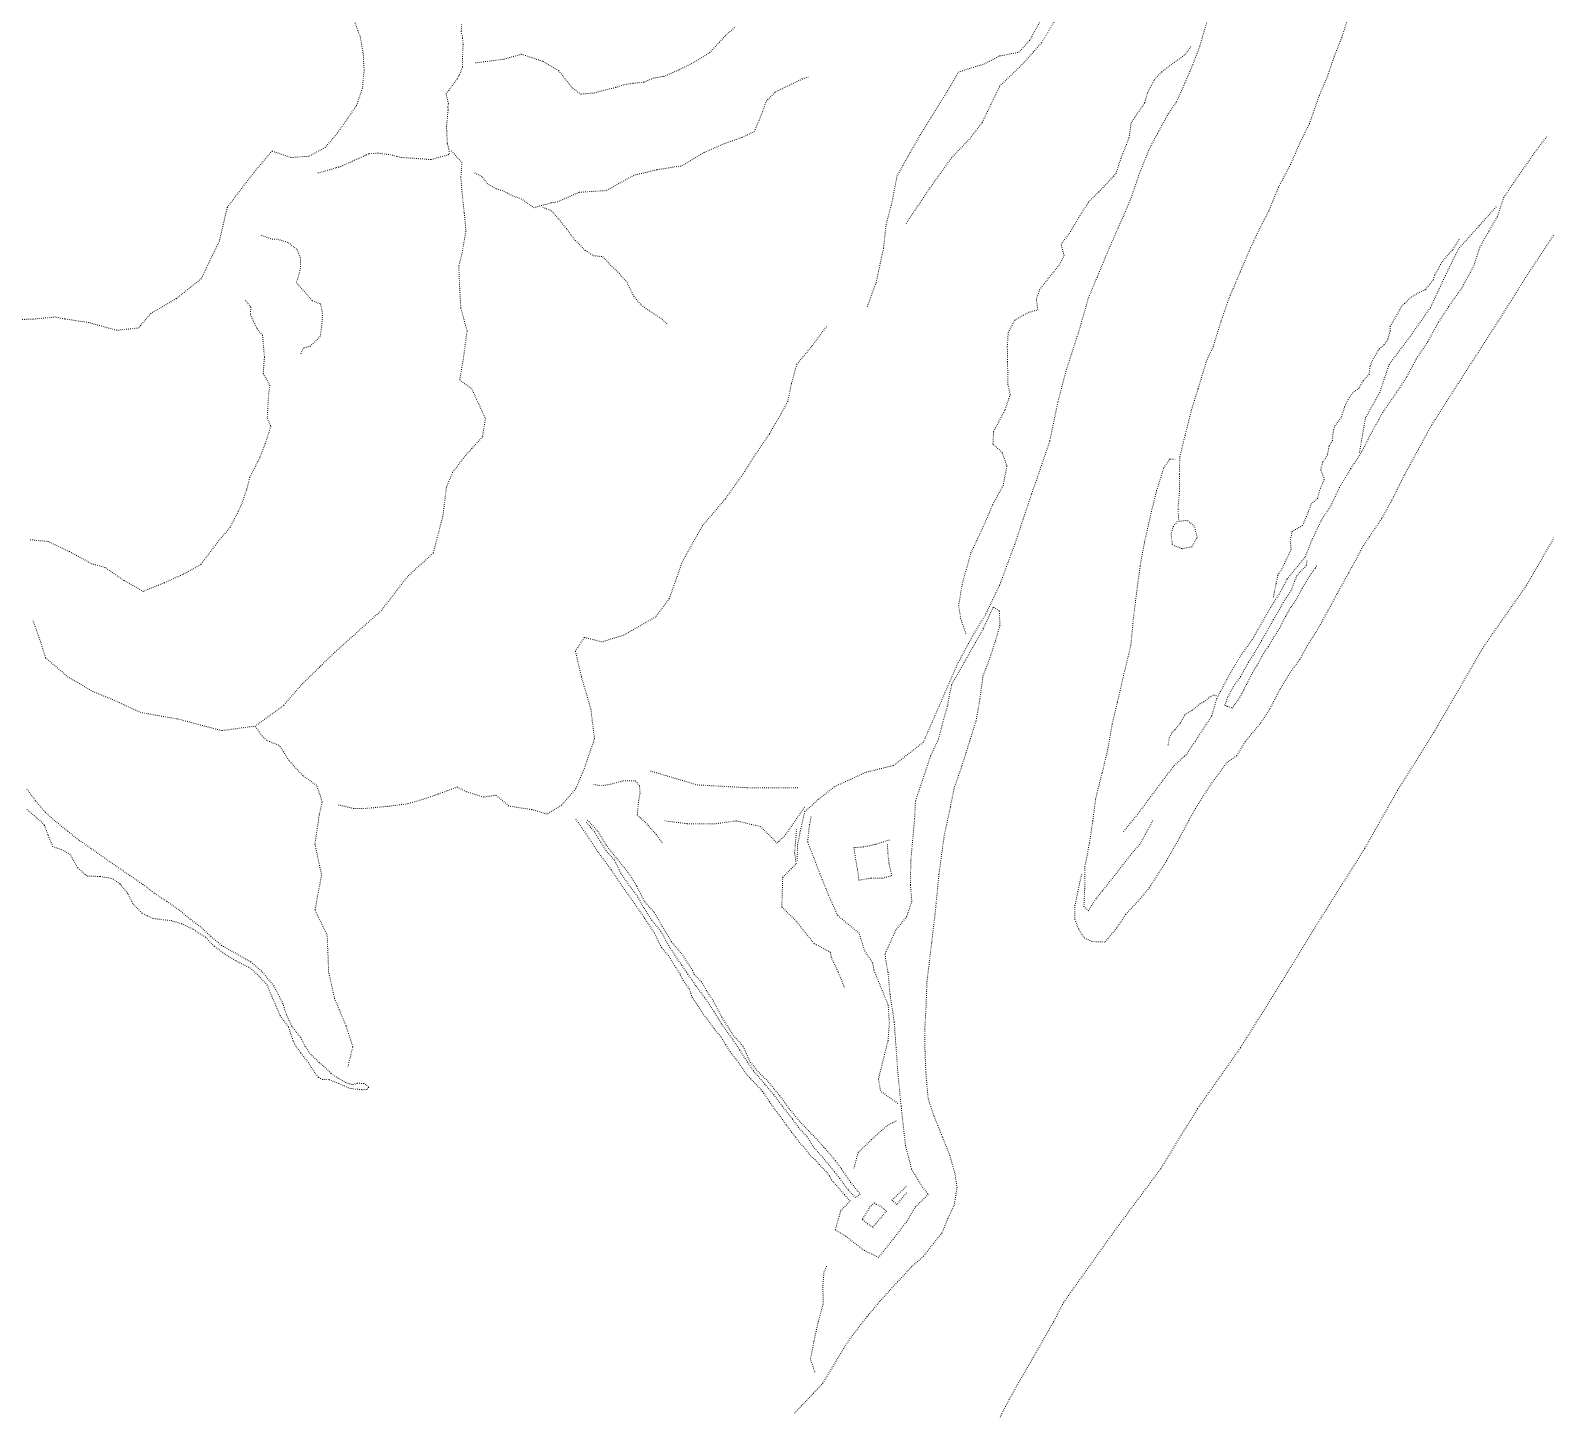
# Model space of a CAD drawing. Extents: x 682410 to 689460, y 7661803 to 7669124.
# Drawn here: x 685889.7 to 686163.4, y 7664615.1 to 7664864.3 of the extents above; entities that cross this region are included whole.
import ezdxf

# ---------------------------------------------------------------- set-up
doc = ezdxf.new("R2010")
doc.units = 0
doc.header["$MEASUREMENT"] = 0
doc.linetypes.add('DOT', pattern=[0.25, 0, -0.25])
doc.layers.add('02 TOE_Line', color=1, linetype='DOT', lineweight=20)

msp = doc.modelspace()

# ---------------------------------------------------------------- linework, layer by layer
at = {"layer": '02 TOE_Line'}
for points in [[(686040.86, 7664814.4, 4076.95), (686042.47, 7664818.71, 4077.88), (686043.82, 7664825, 4078.84), (686044.27, 7664829.23, 4079.16), (686045.27, 7664832.92, 4079.47), (686046.25, 7664838.01, 4079.68), (686048.25, 7664841.59, 4079.36), (686050.46, 7664845.46, 4079.09), (686052.39, 7664848.6, 4079.14), (686055.39, 7664853.4, 4079.53), (686057.35, 7664856.78, 4079.38), (686061.97, 7664858.24, 4078.68), (686064.84, 7664859.7, 4077.57), (686068.25, 7664860.34, 4075.5), (686070.23, 7664862.55, 4074.73), (686072.78, 7664867.25, 4074.29), (686075.93, 7664871.92, 4074.49), (686077.64, 7664878.97, 4074.74), (686082.05, 7664886.99, 4075.14), (686088.1, 7664893.22, 4074.06), (686092.92, 7664901.25, 4072.52), (686096.1, 7664903.38, 4070.96)], [(686047.88, 7664829.42, 4077.48), (686052.19, 7664835.84, 4076.72), (686056.06, 7664841.25, 4076.25), (686059.22, 7664844.56, 4075.86), (686061.65, 7664847.7, 4075.27), (686064.77, 7664854.2, 4075.42), (686069.24, 7664858.55, 4074.76), (686072.37, 7664862.1, 4074.28), (686075.14, 7664866.69, 4073.9), (686076.89, 7664872.28, 4073.95)], [(686096.86, 7664775.59, 4052.77), (686096.14, 7664774.67, 4052.78), (686095.74, 7664773.34, 4052.72), (686095.97, 7664771.39, 4052.55), (686097.71, 7664770.67, 4052.49), (686099.47, 7664771, 4052.71), (686100.46, 7664772.72, 4052.8), (686099.93, 7664774.77, 4052.71), (686098.66, 7664775.79, 4052.8), (686097.13, 7664775.62, 4052.76), (686096.99, 7664777.8, 4053.44), (686097.26, 7664781.22, 4053.92), (686097.23, 7664784.18, 4054.36), (686097.32, 7664787.29, 4054.76), (686098.25, 7664791.12, 4054.92), (686099.42, 7664795.74, 4055.32), (686100.61, 7664799.55, 4055.63), (686102.1, 7664804.52, 4055.98), (686103.34, 7664807.2, 4056.22), (686104.77, 7664811.78, 4056.54), (686106.24, 7664816.03, 4056.96), (686108.26, 7664820.76, 4057.26), (686110.09, 7664825.04, 4057.54), (686111.71, 7664828.47, 4057.77), (686113.37, 7664831.65, 4058.19), (686115.13, 7664835.97, 4058.46), (686117.31, 7664840.07, 4058.88), (686118.81, 7664843.58, 4059.12), (686120.73, 7664847.47, 4059.56), (686122.52, 7664852.59, 4060.17), (686123.9, 7664855.82, 4060.58), (686125.21, 7664859.63, 4060.98), (686126.57, 7664863.05, 4061.36), (686128.05, 7664867.72, 4061.67)], [(685948.26, 7664865.98, 4110.13), (685949.32, 7664863.14, 4110.17), (685949.86, 7664860.11, 4110.1), (685950.01, 7664857.03, 4110.04), (685949.69, 7664853.83, 4109.99), (685948.66, 7664850.76, 4109.81), (685946.89, 7664848.16, 4109.77), (685945.07, 7664845.59, 4109.65), (685943.01, 7664843.17, 4109.52), (685940.06, 7664841.57, 4109.43), (685936.84, 7664841.33, 4109.36), (685933.39, 7664842.51, 4109.53), (685930.05, 7664838.57, 4109.5), (685925.31, 7664832.34, 4109.04), (685923.88, 7664826.27, 4109.51), (685920.59, 7664819.43, 4108.71), (685916.09, 7664815.85, 4108.71), (685911.48, 7664813.16, 4108.8), (685909.26, 7664810.54, 4108.41), (685905.33, 7664810.13, 4108.54), (685900.3, 7664811.53, 4109.12), (685895.96, 7664812.18, 4109.08), (685894.26, 7664812.53, 4108.98), (685890.12, 7664812.13, 4108.98), (685883.75, 7664811.99, 4108.98)], [(685941.68, 7664838.56, 4110.83), (685943.79, 7664839.13, 4110.51), (685944.99, 7664839.49, 4110.35), (685945.43, 7664839.6, 4110.28), (685945.76, 7664839.69, 4110.23), (685946.17, 7664839.88, 4110.11), (685947.57, 7664840.52, 4109.68), (685947.92, 7664840.69, 4109.58), (685949.97, 7664841.58, 4108.93), (685950.41, 7664841.8, 4108.78), (685950.84, 7664842.01, 4108.62), (685950.85, 7664842.01, 4108.62), (685950.86, 7664842.01, 4108.62), (685950.91, 7664842.03, 4108.6), (685950.93, 7664842.03, 4108.58), (685952.63, 7664842.13, 4107.66), (685955.15, 7664841.76, 4106.05), (685955.95, 7664841.53, 4105.49), (685956.65, 7664841.35, 4105), (685961.23, 7664841.03, 4102.15), (685962.09, 7664840.97, 4101.61), (685965.25, 7664841.86, 4100.11), (685965.44, 7664842.04, 4100.03), (685965.31, 7664843.01, 4100.38), (685965.05, 7664843.81, 4100.77), (685965.04, 7664843.92, 4100.81), (685964.93, 7664846.1, 4101.47), (685964.91, 7664846.94, 4101.72), (685964.91, 7664846.96, 4101.72), (685965.18, 7664849.98, 4102.36), (685965.15, 7664850.58, 4102.44), (685965.24, 7664851.08, 4102.41), (685964.82, 7664852.84, 4102.87), (685965.29, 7664853.46, 4102.58), (685966.87, 7664855.6, 4101.62), (685967.13, 7664856.08, 4101.48), (685967.24, 7664856.28, 4101.42), (685967.81, 7664857.72, 4100.98), (685967.75, 7664858.42, 4101.01), (685967.78, 7664859.18, 4100.97), (685967.89, 7664861.75, 4100.85), (685967.79, 7664863.01, 4100.78), (685967.56, 7664864.09, 4100.83), (685967.57, 7664864.29, 4100.81), (685967.61, 7664865.66, 4100.63)], [(685970.15, 7664858.43, 4101.04), (685975.27, 7664859.1, 4100.82), (685978.46, 7664860, 4100.93), (685982.37, 7664858.68, 4100.88), (685985.17, 7664857.01, 4100.97), (685987.68, 7664853.81, 4101.2), (685989.18, 7664852.8, 4101.2), (685991.56, 7664852.99, 4101.36), (685993.62, 7664853.57, 4101.25), (685995.45, 7664854, 4101.67), (685997.07, 7664854.5, 4101.61), (685998.69, 7664854.76, 4101.64), (686000.57, 7664854.95, 4101.52), (686002.18, 7664855.66, 4101.43), (686004.11, 7664855.98, 4101.46), (686006.9, 7664857.2, 4101.44), (686009.73, 7664858.6, 4101.54), (686012.46, 7664860.3, 4101.57), (686014.17, 7664862.18, 4101.37), (686015.27, 7664863.37, 4101.26), (686016.9, 7664864.81, 4101.44)], [(686028.2, 7664714.32, 4052.87), (686028.29, 7664717.17, 4052.72), (686028.8, 7664719.75, 4052.65), (686029.61, 7664723.18, 4052.64), (686032.08, 7664725.42, 4052.49), (686035, 7664727.72, 4052.24), (686040.67, 7664730.3, 4051.57), (686045.62, 7664731.51, 4050.64), (686050.99, 7664735.69, 4050.45), (686054.49, 7664743.71, 4050.89), (686057.15, 7664749.8, 4051.31), (686059.94, 7664755, 4051.81), (686062.16, 7664758.61, 4051.98), (686064.79, 7664764.12, 4052.41), (686067.52, 7664771.51, 4053.06), (686070.57, 7664780.63, 4053.79), (686072.33, 7664785.68, 4054.2), (686073.84, 7664790.15, 4054.66), (686075.3, 7664797.2, 4055.56), (686076.81, 7664802.97, 4056.13), (686079, 7664809.64, 4056.58), (686080.83, 7664816.04, 4057.16), (686082.39, 7664819.73, 4057.49), (686084.71, 7664825.3, 4057.88), (686086.21, 7664828.73, 4058.12), (686087.2, 7664830.9, 4058.32), (686088.54, 7664834.1, 4058.52), (686089.86, 7664838.04, 4058.77), (686091.79, 7664842.85, 4059.26), (686093.52, 7664846.13, 4059.54), (686095.22, 7664849.2, 4059.7), (686096.74, 7664851.42, 4059.57), (686098.27, 7664854.89, 4059.82), (686099.64, 7664858.1, 4060.13), (686100.9, 7664861.42, 4060.5), (686102.34, 7664866.28, 4060.82)], [(686058.7, 7664755.28, 4052.23), (686057.75, 7664758.01, 4052.87), (686057.37, 7664760.35, 4053.58), (686058.07, 7664764.5, 4054.71), (686059.6, 7664769.9, 4055), (686062.11, 7664775.31, 4055.19), (686063.53, 7664778.63, 4055.24), (686065.39, 7664782.05, 4055.66), (686066.09, 7664785.58, 4055.94), (686065.25, 7664788.03, 4056.5), (686063.57, 7664789.58, 4057.34), (686063.68, 7664791.84, 4057.42), (686065.76, 7664795.78, 4057.8), (686066.7, 7664798.58, 4057.69), (686066.24, 7664800.35, 4057.81), (686066.22, 7664804.43, 4058.91), (686066.16, 7664807.15, 4059.78), (686066.33, 7664809.74, 4060.91), (686067.53, 7664811.98, 4060.71), (686070.02, 7664813.38, 4059.77), (686071.68, 7664813.8, 4059.19), (686071.41, 7664815.73, 4059.31), (686072, 7664817.46, 4059.34), (686073.69, 7664819.67, 4059.3), (686075.63, 7664822.05, 4059.37), (686076.41, 7664823.66, 4059.35), (686075.88, 7664825.64, 4059.66), (686077.6, 7664827.95, 4059.65), (686079.06, 7664830.52, 4060.25), (686080.84, 7664833.3, 4060.53), (686082.68, 7664835.11, 4060.1), (686085.79, 7664838.45, 4060.6), (686086.74, 7664841.38, 4061.08), (686088.16, 7664844.9, 4061.25), (686088.51, 7664847.61, 4061.56), (686090.99, 7664851.22, 4061.99), (686091.48, 7664853.03, 4062), (686092.75, 7664855.44, 4062.22), (686094.06, 7664856.82, 4062.52), (686096.32, 7664858.52, 4061.9), (686098.22, 7664859.87, 4061.51), (686099.41, 7664861.51, 4061.44)], [(685969.98, 7664838.57, 4099.82), (685971.42, 7664837.8, 4099.55), (685972.24, 7664836.64, 4098.95), (685973.93, 7664835.65, 4098.27), (685975.26, 7664835.26, 4097.66), (685976.73, 7664834.44, 4096.94), (685978.38, 7664833.9, 4096.32), (685980.65, 7664832.27, 4095.08), (685983.86, 7664833.17, 4094.77), (685984.89, 7664833.32, 4094.64), (685988.88, 7664835.06, 4095.21), (685993.78, 7664835.37, 4094.17), (685998.69, 7664838.12, 4094.71), (686002.93, 7664839.14, 4093.86), (686007.41, 7664839.84, 4093.7), (686011.42, 7664842.24, 4094.38), (686015.18, 7664843.88, 4094.47), (686018.26, 7664844.96, 4094.53), (686020.47, 7664846.03, 4093.94), (686021.82, 7664849.22, 4094.72), (686022.64, 7664851.53, 4095.06), (686024.24, 7664853.16, 4094.97), (686026.85, 7664854.43, 4094.69), (686029.12, 7664855.52, 4094.51), (686030.18, 7664855.86, 4094.23)], [(686087.17, 7664719.59, 4047.79), (686089.6, 7664722.58, 4047.43), (686091.63, 7664725.29, 4047.3), (686094.26, 7664728.85, 4047.09), (686096.32, 7664731.51, 4046.9), (686098.43, 7664733.44, 4046.58), (686100.13, 7664735.93, 4046.18), (686103.07, 7664740.48, 4045.67), (686103.99, 7664743.59, 4045.14), (686106.27, 7664747.95, 4045.07), (686108.24, 7664751.25, 4044.64), (686110.36, 7664754.23, 4044.3), (686111.43, 7664756.04, 4044.35), (686113.67, 7664760.02, 4044.07), (686115.35, 7664762.62, 4043.81), (686116.72, 7664765.22, 4043.67), (686119.97, 7664769.22, 4043.09), (686121.13, 7664772.16, 4042.82), (686122.88, 7664775.85, 4042.7), (686124.62, 7664778.48, 4042.37), (686126.12, 7664781.72, 4042.13), (686128.2, 7664785.15, 4042.05), (686130.15, 7664788.15, 4041.89), (686131.7, 7664791.22, 4041.56), (686133.96, 7664795.3, 4041.38), (686136.47, 7664798.92, 4040.95), (686138.33, 7664801.75, 4041.04), (686140.06, 7664805.04, 4040.78), (686142.13, 7664808.12, 4040.65), (686144.06, 7664811.64, 4040.6), (686145.83, 7664814.38, 4040.43), (686148.23, 7664817.75, 4040.2), (686150.39, 7664821.75, 4040.24), (686151.48, 7664825.13, 4040.19), (686153.15, 7664828.06, 4040.01), (686154.67, 7664830.71, 4039.95), (686155.81, 7664834.14, 4039.91), (686157.6, 7664836.8, 4039.8), (686159.59, 7664839.65, 4039.64), (686161.58, 7664842.51, 4039.41), (686163.63, 7664845.19, 4039.15)], [(685965.78, 7664842.53, 4100.26), (685967.68, 7664840.44, 4100.28), (685967.48, 7664837.72, 4098.65), (685967.78, 7664834.23, 4098.73), (685968.11, 7664831.25, 4098.61), (685968.41, 7664828.03, 4098.89), (685967.74, 7664824.25, 4099.15), (685967.1, 7664821.64, 4099.35), (685967.28, 7664817.72, 4099.68), (685967.48, 7664814.12, 4099.98), (685968.61, 7664810.03, 4099.71), (685968.01, 7664805.51, 4099.37), (685967.25, 7664801.15, 4099.8), (685969.45, 7664799.56, 4099.63), (685971.92, 7664794.2, 4098.93), (685971.4, 7664790.87, 4099.24), (685968.37, 7664787.59, 4098.9), (685966, 7664784.47, 4099.89), (685964.89, 7664781.82, 4099.92), (685964.22, 7664776.47, 4100.57), (685962.47, 7664769.85, 4099.15), (685957.83, 7664765.63, 4100.03), (685953.14, 7664759.52, 4100.48), (685944.75, 7664751.99, 4101.5), (685938.8, 7664746.2, 4102.23), (685935.46, 7664742.34, 4102.12), (685930.36, 7664738.62, 4102.73)], [(685982.26, 7664832.33, 4094.72), (685983.84, 7664831.73, 4094.24), (685985.18, 7664830.19, 4094.14), (685986.65, 7664828.35, 4094.61), (685988.15, 7664826.35, 4094.66), (685990, 7664824.52, 4094.3), (685991.46, 7664823.6, 4093.77), (685993.11, 7664823.42, 4093.31), (685994.27, 7664822.16, 4093.22), (685996.05, 7664820.43, 4093.42), (685997.45, 7664818.85, 4093.45), (685998.71, 7664816.25, 4094.23), (686000.04, 7664814.7, 4094.48), (686001.51, 7664813.65, 4093.92), (686003.59, 7664812.32, 4094.06), (686004.85, 7664811.14, 4093.98)], [(686154.44, 7664832.42, 4039.97), (686147.63, 7664824.82, 4040.4), (686145.25, 7664819.98, 4040.45), (686142.56, 7664814.21, 4040.76), (686138.94, 7664809.08, 4040.91), (686135.1, 7664803.94, 4041.1), (686133.42, 7664798.9, 4041.42), (686130.86, 7664794.35, 4041.73), (686129.72, 7664787.89, 4041.9)], [(686165.92, 7664829.01, 4036.6), (686159.98, 7664819.99, 4037.29), (686154.82, 7664811.78, 4037.78), (686149.3, 7664803.2, 4038.6), (686142.78, 7664793.01, 4039.37), (686137.83, 7664783.91, 4039.95), (686135.58, 7664779.36, 4040.42), (686133.76, 7664776.1, 4040.75), (686131.5, 7664772.75, 4040.95), (686130.35, 7664771.02, 4041.01), (686127.81, 7664766.29, 4041.52), (686125.66, 7664762.43, 4041.87), (686124.06, 7664759.47, 4042.1), (686121.89, 7664755.56, 4042.39), (686120.55, 7664753.54, 4042.59), (686118.99, 7664750.68, 4042.76), (686117.31, 7664748.41, 4042.92), (686115.4, 7664745.3, 4043.24), (686113.55, 7664741.68, 4043.51), (686111.91, 7664739.18, 4043.65), (686109.09, 7664735.79, 4043.98), (686107.56, 7664733.24, 4044.3), (686105.88, 7664732.12, 4044.06), (686102.99, 7664728.22, 4044.34), (686100.14, 7664723.77, 4044.63), (686097.22, 7664718.41, 4045.36), (686094.91, 7664714.3, 4045.51), (686091.8, 7664709.42, 4045.86), (686089.56, 7664706.76, 4046.03), (686087.52, 7664704.59, 4046.22), (686085.95, 7664702.16, 4046.29), (686083.79, 7664699.62, 4046.64), (686081.43, 7664699.72, 4046.91), (686080.07, 7664700.35, 4047.06), (686079.03, 7664701.99, 4047.37), (686078.34, 7664703.72, 4047.4), (686078.38, 7664706.2, 4047.46), (686078.9, 7664708.73, 4047.59), (686079.61, 7664712.07, 4047.73)], [(685931.42, 7664827.3, 4119.21), (685933.42, 7664826.57, 4117.6), (685934.44, 7664826.56, 4116.86), (685936.37, 7664825.95, 4116), (685937.93, 7664824.67, 4115.87), (685938.56, 7664823.08, 4116.29), (685938.52, 7664821.33, 4116.99), (685938.12, 7664819.75, 4117.58), (685937.78, 7664818.74, 4118.1), (685939.64, 7664816.66, 4118.01), (685940.65, 7664815.46, 4117.28), (685942.16, 7664814.89, 4116.66), (685942.51, 7664813.18, 4116.46), (685942.41, 7664811.42, 4116.61), (685942.1, 7664809.01, 4117.03), (685940.29, 7664807.24, 4118.15), (685939.08, 7664806.93, 4118.86), (685938.56, 7664805.86, 4119.53)], [(686147.76, 7664826.57, 4040.54), (686146.55, 7664824.61, 4040.54), (686145.89, 7664823.92, 4040.55), (686144.56, 7664822.37, 4040.71), (686144.28, 7664821.76, 4040.7), (686143.31, 7664820.03, 4040.47), (686143.04, 7664819.19, 4040.56), (686141.61, 7664817.43, 4040.64), (686140.38, 7664816.9, 4041.08), (686138.93, 7664815.97, 4041.2), (686137.42, 7664814.52, 4041.88), (686136.05, 7664812.15, 4041.7), (686135.31, 7664810.85, 4041.64), (686135.3, 7664810, 4041.69), (686134.85, 7664808.45, 4041.6), (686134.19, 7664807.52, 4041.88), (686133.14, 7664806.56, 4041.74), (686132.13, 7664804.74, 4041.6), (686131.66, 7664803.64, 4041.76), (686131.49, 7664802.17, 4041.91), (686130.41, 7664801, 4042.26), (686129.67, 7664799.68, 4042.8), (686128.55, 7664798.84, 4043.24), (686127.69, 7664797.65, 4043.28), (686127.08, 7664796.3, 4042.94), (686126.45, 7664794.34, 4042.57), (686125.34, 7664792.91, 4042.94), (686125.04, 7664791.99, 4043.15), (686124.86, 7664790.24, 4043.03), (686124.27, 7664789.2, 4043.4), (686123.98, 7664787.63, 4043.37), (686123.13, 7664786.33, 4043.52), (686122.75, 7664784.87, 4043.13), (686123.3, 7664783.6, 4042.57), (686123.37, 7664783.2, 4042.41), (686122.57, 7664781.25, 4042.8), (686122.18, 7664779.72, 4042.99), (686121.07, 7664778.82, 4043.32), (686120.2, 7664776.51, 4043.84), (686119.46, 7664774.88, 4044.09), (686117.59, 7664773.78, 4044.45), (686117.25, 7664772.05, 4044.47), (686117.42, 7664770.6, 4043.96), (686115.95, 7664767.42, 4044.42), (686115, 7664765.86, 4044.66), (686114.69, 7664764.3, 4044.52), (686114.38, 7664762.72, 4044.47), (686114.19, 7664761.72, 4044.47)], [(685928.61, 7664815.52, 4116.2), (685929.57, 7664814.28, 4116.17), (685929.47, 7664812.95, 4116.13), (685930.68, 7664810.4, 4116), (685931.68, 7664809.21, 4116.12), (685932.01, 7664805.23, 4116.09), (685931.79, 7664802.27, 4116.25), (685932.98, 7664800.21, 4116.2), (685932.76, 7664798.48, 4116.2), (685932.53, 7664794.24, 4116.18), (685933.19, 7664792.74, 4116.21), (685932.15, 7664789.61, 4116.22), (685931.17, 7664787.09, 4116.3), (685929.37, 7664783.57, 4116.58), (685928.8, 7664781.28, 4116.7), (685927.76, 7664778.37, 4116.81), (685925.84, 7664774.54, 4117.15), (685924.02, 7664772.43, 4117.27), (685920.51, 7664767.79, 4117.33), (685917.23, 7664766, 4117.34), (685913.92, 7664764.51, 4117.51), (685910.14, 7664762.97, 4117.96), (685906.63, 7664764.94, 4118.15), (685903.26, 7664767.28, 4118.29), (685900.9, 7664767.92, 4118.46), (685896.79, 7664770.15, 4118.64), (685892.97, 7664771.97, 4118.5), (685889.64, 7664772.3, 4118.62)], [(686033.49, 7664810.8, 4079.82), (686030.89, 7664807.28, 4079.28), (686028.16, 7664803.98, 4079.41), (686027.17, 7664800.45, 4079.64), (686026.53, 7664797.29, 4079.61), (686025.19, 7664794.84, 4079.62), (686023.19, 7664791.39, 4079.46), (686020.25, 7664787.06, 4079.53), (686018.75, 7664784.62, 4079.75), (686015.23, 7664779.65, 4079.67), (686011.1, 7664774.8, 4080.46), (686007.49, 7664768.35, 4079.97), (686005.11, 7664761.64, 4079.75), (686002.66, 7664758.36, 4079.98), (685996.93, 7664755.07, 4080.81), (685992.98, 7664753.85, 4082), (685989.73, 7664754.65, 4084.02), (685988.18, 7664752.12, 4084.21), (685989.26, 7664747.52, 4082.41), (685990.96, 7664741.71, 4079.78), (685991.61, 7664736.3, 4077.08), (685989.67, 7664730.68, 4073.59), (685988.22, 7664727.29, 4073.22), (685985.66, 7664724.32, 4072.91), (685983.05, 7664722.74, 4074.23), (685980.29, 7664723.55, 4075.99), (685976.04, 7664724.2, 4078.56), (685976.12, 7664724.23, 4078.57), (685973.82, 7664726.16, 4080.78), (685971.61, 7664725.81, 4082.71), (685968.48, 7664726.77, 4084.61), (685966.84, 7664727.61, 4086.26), (685963.36, 7664726.34, 4088.49), (685960.81, 7664725.44, 4090.5), (685957.85, 7664724.59, 4092.38), (685954.2, 7664724.12, 4094.4), (685950.34, 7664723.75, 4096.98), (685948.16, 7664723.74, 4097.88), (685945.3, 7664724.4, 4099.09)], [(686092.44, 7664721.54, 4047.21), (686090.1, 7664717.27, 4047.4), (686088.6, 7664715.6, 4047.6), (686085.79, 7664711.96, 4048.22), (686083.3, 7664708.82, 4048.21), (686082.18, 7664707.44, 4047.99), (686080.81, 7664705.25, 4047.61), (686080, 7664706.02, 4047.7), (686080.14, 7664709.31, 4047.84), (686080.16, 7664713.2, 4047.92), (686081.02, 7664717.59, 4047.97), (686081.6, 7664721.55, 4048.2), (686082.13, 7664725.6, 4048.77), (686083.28, 7664730.18, 4049.07), (686084.32, 7664734.44, 4049.55), (686085.12, 7664739.04, 4050.01), (686086.04, 7664742.96, 4050.3), (686087.15, 7664747.73, 4050.8), (686088.48, 7664753.27, 4051.35), (686088.94, 7664758.14, 4051.93), (686089.61, 7664763.58, 4052.39), (686090.15, 7664767.52, 4052.82), (686090.94, 7664771.88, 4053.3), (686092.18, 7664777.33, 4053.85), (686093.13, 7664781.16, 4054.35), (686094.42, 7664785.29, 4054.78), (686095.52, 7664786.87, 4054.9), (686096.58, 7664786.81, 4054.91)], [(686167.69, 7664777.5, 4039.26), (686159.88, 7664764, 4040.27), (686152.19, 7664753, 4041.16), (686143.19, 7664737.5, 4042.38), (686136.62, 7664727, 4043.17), (686130.69, 7664716.5, 4044.07), (686122.81, 7664704, 4045.16), (686115.75, 7664692.5, 4045.98), (686108.25, 7664680.5, 4047.04), (686100.5, 7664669.5, 4047.87), (686093.75, 7664658.5, 4048.72), (686085.56, 7664647.5, 4049.7), (686076.31, 7664634.5, 4050.83), (686074.5, 7664631, 4050.91), (686066.5, 7664617, 4052.55), (686060.13, 7664604.5, 4053.35)], [(686120.28, 7664768.51, 4043.16), (686120.14, 7664767.62, 4043.25), (686118.99, 7664766.39, 4043.36), (686118.42, 7664765.76, 4043.42), (686117.39, 7664763.06, 4043.39), (686115.95, 7664760.97, 4043.37), (686115.17, 7664759.45, 4043.42), (686114.18, 7664757.82, 4043.64), (686113.17, 7664755.97, 4043.76), (686112.09, 7664754.08, 4043.75), (686110.73, 7664751.7, 4044.06), (686109.68, 7664750.12, 4044.2), (686108.27, 7664747.55, 4044.23), (686107.02, 7664745.83, 4044.26), (686105.95, 7664743.8, 4044.6), (686105.44, 7664742.37, 4044.58), (686105.93, 7664742.18, 4044.63), (686106.82, 7664741.88, 4044.64), (686107.32, 7664742.66, 4044.5), (686108.17, 7664743.84, 4044.48), (686108.86, 7664745.16, 4044.33), (686109.45, 7664746.34, 4044.3), (686110.44, 7664748.27, 4044.4), (686111.29, 7664749.61, 4044.32), (686112.23, 7664751.41, 4044.06), (686113.28, 7664752.99, 4044.16), (686114.32, 7664754.76, 4043.91), (686115.26, 7664756.2, 4043.72), (686116.44, 7664758.5, 4043.65), (686117.42, 7664760.18, 4043.51), (686118.41, 7664761.58, 4043.48), (686119.4, 7664763.54, 4043.15), (686120.85, 7664765.88, 4043.16), (686121.79, 7664767.16, 4043.15), (686122.06, 7664767.62, 4043.12)], [(686027.76, 7664614.53, 4054.11), (686032.86, 7664619.92, 4052.76), (686035.31, 7664624.06, 4052.4), (686037.74, 7664627.97, 4052.09), (686040.84, 7664631.97, 4051.85), (686043.21, 7664634.79, 4051.69), (686046.32, 7664638.22, 4051.44), (686048.85, 7664640.94, 4051.08), (686051.04, 7664642.87, 4050.91), (686052.75, 7664645.09, 4050.67), (686054.36, 7664647.05, 4050.45), (686055.51, 7664649.89, 4050.35), (686056.56, 7664652.04, 4050.27), (686057.08, 7664655.26, 4050.1), (686056.74, 7664657.67, 4050.13), (686055.8, 7664661, 4050.16), (686054.42, 7664664.48, 4050.25), (686052.92, 7664668.21, 4050.24), (686051.85, 7664671.4, 4050.26), (686051.45, 7664676.21, 4050), (686051.3, 7664679.87, 4049.84), (686051.27, 7664683.91, 4049.66), (686051.47, 7664687.47, 4049.59), (686051.65, 7664692.4, 4049.47), (686052.51, 7664699.6, 4049.2), (686053.13, 7664704.78, 4049.2), (686053.82, 7664711.9, 4049.19), (686054.76, 7664718.78, 4049.29), (686055.9, 7664724.06, 4049.5), (686056.54, 7664727.35, 4049.73), (686057.98, 7664731.49, 4050.07), (686059.41, 7664736.02, 4050.34), (686060.54, 7664739.62, 4050.6), (686061.22, 7664743.6, 4051), (686061.77, 7664747.69, 4051.37), (686063.03, 7664750.96, 4051.48), (686064.01, 7664754, 4051.68), (686064.84, 7664756.83, 4051.9), (686064.7, 7664759.47, 4052.03), (686063.63, 7664760.1, 4051.67), (686061.81, 7664756.22, 4051.5), (686059.09, 7664751.37, 4051.29), (686056.09, 7664746.08, 4050.87), (686055.33, 7664742.23, 4050.81), (686053.71, 7664736.2, 4050.59), (686052.3, 7664733.22, 4050.24), (686051.09, 7664729.56, 4050.02), (686049.57, 7664725.08, 4050.05), (686049.42, 7664721.83, 4049.82), (686048.73, 7664714.26, 4049.77), (686048.68, 7664709.87, 4049.84), (686048.92, 7664707.01, 4049.91), (686047.99, 7664704.2, 4049.91), (686046.03, 7664701.8, 4049.88), (686044.06, 7664697.4, 4050.03), (686044.62, 7664694.16, 4050.2), (686044.99, 7664690.12, 4050.32), (686045.75, 7664685.14, 4050.56), (686046.36, 7664676.44, 4050.65), (686046.99, 7664669.95, 4050.78), (686047.77, 7664662.85, 4051.06), (686048.89, 7664658.57, 4051.22), (686050.87, 7664655.3, 4051.35), (686051.9, 7664654.04, 4051.38), (686049.59, 7664651.79, 4051.21), (686047.93, 7664649.04, 4051.31), (686045.53, 7664645.95, 4051.42), (686042.92, 7664642.65, 4051.62), (686040.37, 7664643.87, 4051.53), (686038.42, 7664645.34, 4051.44), (686036.99, 7664646.5, 4051.45), (686035.1, 7664647.64, 4051.77), (686036.08, 7664651.08, 4051.36), (686037.79, 7664652.85, 4051.06), (686036.74, 7664653.97, 4051.24), (686034.44, 7664656.66, 4052.21), (686034.03, 7664657.37, 4052.23), (686033.45, 7664658.13, 4052.56), (686032.21, 7664659.41, 4052.97), (686031.5, 7664660.27, 4053.44), (686030.68, 7664660.95, 4053.71), (686029.62, 7664662.35, 4054.18), (686028.86, 7664663.11, 4054.79), (686027.9, 7664664.41, 4055.24), (686027.2, 7664665.29, 4055.72), (686026.2, 7664666.66, 4056.29), (686025.17, 7664668.12, 4056.76), (686024.27, 7664669.26, 4057.26), (686023.21, 7664670.76, 4057.89), (686022.21, 7664672.32, 4058.54), (686021.6, 7664673.05, 4058.92), (686020.61, 7664674.11, 4059.33), (686019.18, 7664675.6, 4059.87), (686018.22, 7664677.01, 4060.39), (686017.04, 7664678.6, 4060.87), (686016.13, 7664679.79, 4061.43), (686015.31, 7664681.06, 4061.82), (686014.42, 7664682.57, 4062.28), (686013.24, 7664683.91, 4062.76), (686012.25, 7664685.33, 4063.15), (686011.16, 7664686.73, 4063.68), (686010.29, 7664688.13, 4064.27), (686009.27, 7664689.6, 4064.66), (686008.72, 7664691.19, 4065.13), (686007.64, 7664692.66, 4065.6), (686007.07, 7664693.8, 4066.04), (686006.09, 7664695.37, 4066.48), (686004.97, 7664697.15, 4066.99), (686003.71, 7664698.62, 4067.38), (686002.43, 7664701.24, 4067.93), (686000.66, 7664703.94, 4068.57), (685998.7, 7664706.79, 4069.31), (685996.48, 7664709.88, 4069.92), (685994.65, 7664712.69, 4070.39), (685992.2, 7664715.95, 4071.15), (685990.11, 7664719.16, 4071.73), (685988.18, 7664721.9, 4072.31)], [(685947.09, 7664677.14, 4113.53), (685947.97, 7664680.71, 4111.54), (685946.74, 7664684.49, 4111.69), (685944.68, 7664689.43, 4112.87), (685943.61, 7664694.2, 4112.64), (685943.35, 7664700.83, 4110.6), (685941.14, 7664705.44, 4110), (685942.34, 7664711.67, 4105.54), (685941.14, 7664717.29, 4102.76), (685941.94, 7664722.72, 4100), (685942.44, 7664724.91, 4099.81), (685942.02, 7664726.34, 4100.13), (685941.41, 7664727.93, 4100.3), (685938.96, 7664729.69, 4100.5), (685936.42, 7664732.44, 4100.22), (685935.47, 7664733.98, 4099.78), (685934.88, 7664734.88, 4099.56), (685934.59, 7664735.17, 4099.57), (685932.4, 7664736.05, 4100.08), (685931.44, 7664737.01, 4100.07), (685930.36, 7664738.62, 4102.73), (685924.25, 7664737.81, 4104.71), (685916.25, 7664739.95, 4107.85), (685909.72, 7664741.07, 4111.57), (685904.33, 7664743.54, 4113.89), (685901.08, 7664744.85, 4115.49), (685896.54, 7664747.49, 4117.25), (685892.51, 7664750.96, 4118.8), (685891.57, 7664753.93, 4119.41), (685890.24, 7664757.66, 4119.42)], [(686095.22, 7664735.18, 4047.98), (686095.34, 7664736.22, 4047.96), (686095.85, 7664737.44, 4047.74), (686096.46, 7664738, 4047.68), (686097.42, 7664739.19, 4047.47), (686098.22, 7664740.68, 4047.39), (686099.56, 7664741.49, 4047.36), (686100.93, 7664742.64, 4046.92), (686101.62, 7664743, 4046.93), (686102.75, 7664743.89, 4046.39), (686103.46, 7664744.24, 4045.98), (686104.07, 7664744.05, 4045.67)], [(686001.75, 7664730.5, 4067.47), (686010.19, 7664728, 4062.97), (686019.12, 7664727.5, 4058.71), (686028.56, 7664727.5, 4054.81)], [(685889.12, 7664727.23, 4123.51), (685890.76, 7664725.06, 4123.27), (685892.45, 7664723.04, 4123.07), (685894.52, 7664721.23, 4122.93), (685896.51, 7664719.64, 4122.74), (685898.59, 7664717.98, 4122.44), (685900.79, 7664716.48, 4122.25), (685903.1, 7664714.84, 4122.01), (685905.36, 7664713.25, 4121.77), (685907.71, 7664711.65, 4121.47), (685910.08, 7664710.02, 4121.27), (685912.22, 7664708.38, 4121.05), (685914.41, 7664706.93, 4120.92), (685916.64, 7664705.39, 4120.57), (685918.71, 7664703.67, 4120.34), (685920.68, 7664702.18, 4120.11), (685922.33, 7664700.63, 4119.79), (685924.28, 7664699.01, 4119.47), (685927.33, 7664697.3, 4119.23), (685929.55, 7664696.02, 4119.1), (685931.46, 7664694.4, 4118.87), (685932.97, 7664692.6, 4118.76), (685933.71, 7664691.71, 4118.47), (685935.34, 7664688.52, 4118.23), (685936, 7664686.44, 4117.81), (685936.95, 7664684.43, 4117.56), (685938.58, 7664682.36, 4117.07), (685939.37, 7664680.77, 4116.57), (685940.56, 7664679.1, 4116), (685941.95, 7664677.83, 4115.67), (685942.69, 7664677.21, 4115.34), (685944.07, 7664675.85, 4114.94), (685945.45, 7664674.94, 4114.37), (685946.74, 7664674.23, 4113.91), (685947.99, 7664673.82, 4113.49), (685948.78, 7664674.11, 4113.47), (685949.96, 7664674.07, 4113.1), (685950.46, 7664673.7, 4112.82), (685950.89, 7664673.38, 4112.71), (685950.53, 7664672.97, 4112.92), (685949.58, 7664672.94, 4113.31), (685947.49, 7664673.17, 4113.93), (685945.43, 7664674.06, 4114.65), (685943.66, 7664674.77, 4115.17), (685942.5, 7664674.78, 4115.45), (685941.74, 7664675.2, 4115.64), (685940.91, 7664676.33, 4115.8), (685939.96, 7664677.8, 4116.09), (685938.56, 7664679.61, 4116.51), (685937.57, 7664681, 4116.94), (685937.2, 7664681.8, 4116.86), (685936.35, 7664684.28, 4117.76), (685934.87, 7664686.29, 4117.82), (685934.07, 7664688.17, 4118.36), (685933.33, 7664689.83, 4118.41), (685932.5, 7664691.84, 4118.75), (685931.04, 7664693.45, 4118.95), (685929.49, 7664694.89, 4119.04), (685926.77, 7664696.28, 4119.35), (685924.79, 7664697.51, 4119.54), (685922.94, 7664698.85, 4119.81), (685921.38, 7664700.49, 4120.01), (685919.05, 7664701.97, 4120.04), (685917.09, 7664702.9, 4120.41), (685915.25, 7664703.47, 4120.56), (685911.89, 7664703.88, 4120.8), (685910.71, 7664704.44, 4121.04), (685909.88, 7664704.84, 4120.81), (685908.25, 7664706.58, 4120.91), (685907.32, 7664708.41, 4121.2), (685905.93, 7664710.12, 4121.45), (685904.52, 7664711.07, 4121.66), (685902.29, 7664711.46, 4121.91), (685899.94, 7664711.55, 4122.02), (685898.3, 7664713.05, 4122.13), (685897.43, 7664714.54, 4122.1), (685896.96, 7664715.44, 4122.27), (685895.45, 7664716.3, 4122.59), (685893.79, 7664716.84, 4122.4), (685892.91, 7664718.99, 4122.81), (685892.27, 7664720.77, 4122.88), (685890.77, 7664722.17, 4122.92), (685889.1, 7664723.55, 4123.26)], [(685991.47, 7664728.07, 4072.54), (685992.81, 7664727.88, 4072.44), (685994.19, 7664728.04, 4072.29), (685996.83, 7664728.72, 4071.97), (685999.03, 7664728.72, 4071.95), (685999.74, 7664727.84, 4071.88), (685999.85, 7664726.54, 4071.73), (685999.6, 7664725.22, 4071.76), (685999.34, 7664722.59, 4071.42), (685999.83, 7664722.09, 4071.81), (686000.81, 7664721.23, 4071.39), (686002.74, 7664719.07, 4070.83), (686003.83, 7664717.58, 4070.53)], [(685990.36, 7664721.64, 4070.79), (685992.21, 7664719.62, 4070.32), (685993.71, 7664717.14, 4069.89), (685995.63, 7664714.73, 4069.44), (685997.66, 7664712.23, 4068.92), (685999.25, 7664709.69, 4068.46), (686000.62, 7664706.97, 4068.02), (686002.42, 7664704.98, 4067.58), (686003.84, 7664702.45, 4067), (686005.52, 7664699.68, 4066.49), (686007.56, 7664697.25, 4065.83), (686009.31, 7664694.49, 4065.08), (686009.63, 7664693.75, 4064.98), (686010.93, 7664692.45, 4064.51), (686011.9, 7664690.78, 4064.03), (686013.09, 7664688.94, 4063.49), (686014.61, 7664686.05, 4062.67), (686015.95, 7664683.92, 4062.14), (686016.74, 7664682.72, 4061.28), (686018.48, 7664680.74, 4060.71), (686019.6, 7664678.17, 4059.86), (686021.1, 7664676.25, 4058.98), (686023.04, 7664674.33, 4058.19), (686025.07, 7664671.85, 4056.95), (686026.8, 7664669.5, 4056.04), (686028.76, 7664667.12, 4054.91), (686030.37, 7664665.42, 4054.34), (686031.61, 7664664.17, 4053.92), (686033.25, 7664662.31, 4053.37), (686035.16, 7664660.11, 4052.64), (686036.21, 7664658.63, 4051.52), (686037.86, 7664656.21, 4050.7), (686039.61, 7664654.09, 4050.51), (686038.74, 7664653.45, 4050.6), (686037.41, 7664654.84, 4050.77), (686035.88, 7664656.92, 4051.32), (686034.97, 7664658.11, 4051.7), (686032.79, 7664660.74, 4052.51), (686031.18, 7664662.57, 4053.23), (686029.92, 7664664.55, 4054.02), (686028.45, 7664666.12, 4054.7), (686027.35, 7664667.67, 4055.33), (686025.51, 7664669.99, 4056.45), (686023.99, 7664672.01, 4057.37), (686022.41, 7664673.91, 4058.26), (686020.31, 7664676.38, 4059.02), (686019.23, 7664677.94, 4059.61), (686017.84, 7664680.13, 4060.61), (686016.51, 7664682.1, 4061.24), (686014.53, 7664684.85, 4062.25), (686013.16, 7664687.13, 4063.04), (686011.47, 7664689.61, 4063.62), (686009.93, 7664691.73, 4064.4), (686008.47, 7664693.8, 4064.96), (686008.22, 7664694.2, 4064.83), (686007.32, 7664695.49, 4065.17), (686006.56, 7664696.57, 4065.79), (686005.02, 7664698.97, 4066.41), (686003.58, 7664701.59, 4066.81), (686001.95, 7664703.57, 4067.32), (686000.52, 7664705.82, 4067.75), (685999.36, 7664707.93, 4068.14), (685998.1, 7664709.54, 4068.55), (685996.37, 7664712.06, 4068.93), (685995.17, 7664714.51, 4069.35), (685993.72, 7664716.07, 4069.74), (685992.77, 7664717.65, 4070.08), (685991.61, 7664719.54, 4070.42), (685990.11, 7664721.3, 4070.85)], [(686004.31, 7664721.5, 4062.95), (686008.38, 7664721, 4060.95), (686013.62, 7664721, 4058.18), (686017.19, 7664721.5, 4056.21), (686021.56, 7664720.5, 4053.95), (686024.62, 7664717.5, 4053.49), (686026.12, 7664719, 4052.23), (686029.56, 7664724, 4052.79)], [(686046.37, 7664670.47, 4050.05), (686043.26, 7664672.72, 4050.15), (686042.89, 7664674.85, 4050.1), (686044.62, 7664681.8, 4049.86), (686044.86, 7664684.95, 4049.75), (686044.65, 7664688.24, 4049.61), (686042.05, 7664694.58, 4049.61), (686041.84, 7664695.88, 4050.15), (686040.45, 7664697.91, 4050.09), (686039.4, 7664701.2, 4049.63), (686035.5, 7664704.45, 4050.11), (686033.8, 7664708.28, 4050.23), (686032.32, 7664711.97, 4050.29), (686030.1, 7664717.75, 4050.5), (686030.45, 7664720.79, 4050.73), (686030.76, 7664722.44, 4050.88)], [(686036.7, 7664691.47, 4052.42), (686036.71, 7664691.47, 4052.42), (686035.6, 7664694.29, 4052.37), (686034.34, 7664696.93, 4052.64), (686034.23, 7664697.78, 4052.73), (686031.26, 7664699.36, 4054.54), (686028.06, 7664703.35, 4056.01), (686027.56, 7664703.88, 4056.09), (686025.45, 7664705.94, 4057.11), (686025.6, 7664711.33, 4055.71), (686028.05, 7664713.74, 4053.33), (686027.75, 7664715.68, 4053.87), (686028.1, 7664719.99, 4054.17)], [(686044.86, 7664718.05, 4048.06), (686042.28, 7664717.24, 4047.85), (686040.13, 7664716.79, 4047.9), (686038.44, 7664716.67, 4048.05), (686038.72, 7664714.96, 4047.92), (686039.11, 7664712.67, 4047.94), (686039.37, 7664710.8, 4048.04), (686041.57, 7664711.18, 4047.84), (686043.63, 7664711.13, 4047.89), (686045.3, 7664711.6, 4048.04), (686044.79, 7664713.89, 4047.96), (686044.58, 7664715.83, 4048.03), (686044.51, 7664717.28, 4048.01)], [(686046.07, 7664667.33, 4051.34), (686044.28, 7664666.31, 4051.34), (686041.6, 7664663.9, 4051.71), (686039.21, 7664661.56, 4051.79), (686038.43, 7664658.68, 4051.85)], [(686047.94, 7664654.31, 4049.95), (686046.23, 7664652.21, 4049.96), (686045.31, 7664653, 4050.02), (686047.97, 7664655.52, 4049.89)], [(686031.41, 7664621.94, 4053.87), (686030.63, 7664624.27, 4053.71), (686031.24, 7664627.52, 4053.52), (686032.04, 7664631.09, 4052.99), (686032.93, 7664634.36, 4052.84), (686032.84, 7664637.56, 4052.86), (686033.06, 7664639.99, 4053.03), (686033.55, 7664641.09, 4052.84)]]:
    msp.add_polyline3d(points, dxfattribs=at)
msp.add_polyline3d([(686044.34, 7664651.02, 4048.5), (686042.39, 7664648.69, 4048.5), (686041.85, 7664648.09, 4048.5), (686040.94, 7664648.71, 4048.5), (686040.01, 7664649.48, 4048.5), (686040.03, 7664649.64, 4048.5), (686041.02, 7664651.12, 4048.5), (686041.27, 7664651.71, 4048.5), (686041.55, 7664651.97, 4048.5), (686042.1, 7664652.46, 4048.5), (686042.13, 7664652.49, 4048.5), (686042.5, 7664652.26, 4048.5), (686043.46, 7664651.78, 4048.5), (686043.9, 7664651.35, 4048.5)], close=True, dxfattribs=at)

doc.saveas('drawing.dxf')
